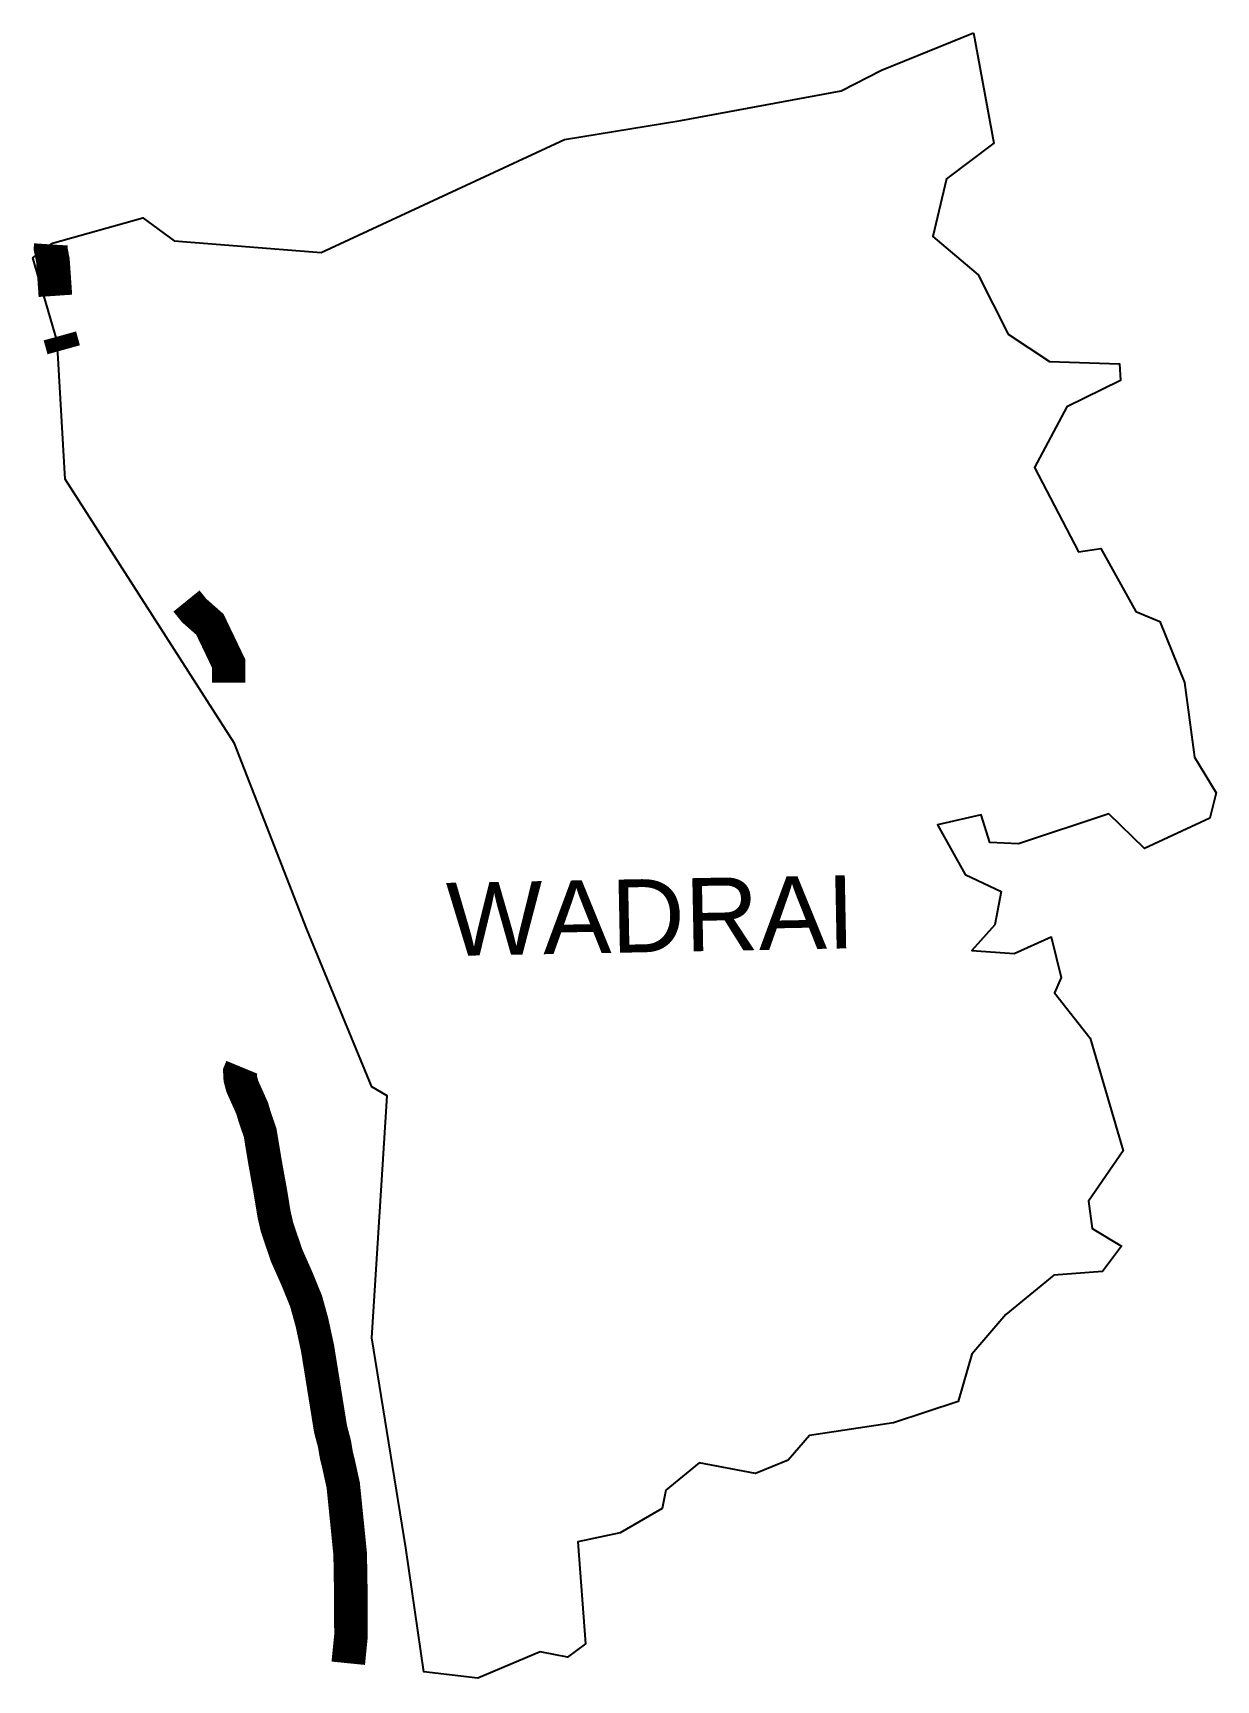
# Model space of a CAD drawing. Header units: metres. Extents: x 259555 to 261314, y 2175185 to 2177634.
import ezdxf

# ---------------------------------------------------------------- set-up
doc = ezdxf.new("R2010")
doc.units = ezdxf.units.M
for name, color, linetype in [('NATURALLY PROTECTED', 3, 'Continuous'), ('village', 3, 'Continuous'), ('VILLAGE NAME', 250, 'Continuous')]:
    doc.layers.add(name, color=color, linetype=linetype)
doc.styles.get("Standard").update_dxf_attribs({"font": 'simplex.shx'})

msp = doc.modelspace()

# ---------------------------------------------------------------- linework, layer by layer
at = {"color": 3, "flags": 128}
msp.add_lwpolyline([(260816.4622074265, 2177578.675600711), (260953.1143031925, 2177633.988399143)], dxfattribs=at)
at = {"layer": 'NATURALLY PROTECTED', "color": 116, "true_color": 0x136734, "const_width": 50, "flags": 128}
for points in [[(259581.213727058, 2177319.571998212), (259580.8338935486, 2177313.658169298), (259584.3960678768, 2177295.594443932), (259588.0308496252, 2177243.13500274)], [(259600.4231995488, 2177162.899516876), (259594.6913495981, 2177183.514025013)], [(259782.9125743032, 2176789.39226468), (259794.5297039914, 2176775.049071185), (259817.7781612906, 2176754.544085673), (259845.6703477307, 2176696.294654407), (259845.6746806882, 2176668.123432539)], [(260023.4492033729, 2175210.007385103), (260023.4667835151, 2175210.182330399), (260027.5674195075, 2175250.988995682), (260027.3949818862, 2175309.597886356), (260026.3502127686, 2175372.439814273), (260016.0242422623, 2175474.624088347), (260008.8786311414, 2175507.081974733), (260005.7961134565, 2175519.58815112), (260002.9510490038, 2175536.378234612), (259997.1290770687, 2175558.394480481), (259987.8864798033, 2175615.849830929), (259977.814094034, 2175678.432381566), (259969.4863712573, 2175716.949907964), (259960.7326261242, 2175748.464247745), (259947.0566689383, 2175782.072441564), (259932.1043190501, 2175815.662433401), (259927.2678757223, 2175829.685957874), (259917.2730057755, 2175859.593304421), (259913.0689481334, 2175878.168388179), (259907.500960539, 2175912.021727877), (259899.3663080741, 2175957.012451042), (259892.5395250602, 2175998.495930979), (259884.0549948024, 2176023.422896935), (259880.5618732944, 2176035.235101032), (259865.9165644263, 2176067.900805319), (259862.9613042413, 2176079.041956184), (259862.4254276463, 2176088.976044838), (259865.3628252781, 2176096.070036149)]]:
    msp.add_lwpolyline(points, dxfattribs=at)
at = {"layer": 'village', "color": 3}
for points in [[(260953.1143031925, 2177633.988399143, 0), (260983.2810202208, 2177469.95687933, 0), (260913.1848646812, 2177417.125020216, 0), (260892.8849341006, 2177331.262629362, 0), (260959.8586637801, 2177274.40149095, 0), (261004.8868699172, 2177186.156220356, 0), (261066.170615806, 2177145.643149334, 0), (261170.4392746792, 2177141.803619756, 0), (261171.6246612411, 2177117.288741725, 0), (261091.8762199534, 2177078.105674981, 0), (261043.6147260783, 2176987.693260941, 0), (261109.0787417825, 2176862.44171134, 0), (261142.3186772432, 2176867.323046855, 0), (261194.625676484, 2176774.003101231, 0), (261230.3315406432, 2176758.75856124, 0), (261266.8389991627, 2176668.259240928, 0), (261281.8909738169, 2176557.139863959, 0), (261313.800872863, 2176504.017164777, 0)], [(261313.800872863, 2176504.017164777, 0), (261304.7022485516, 2176466.349041352, 0), (261207.4008388481, 2176421.318127971, 0), (261154.3056061276, 2176472.903843564, 0), (261020.1510138548, 2176428.281689221, 0), (260977.5006765698, 2176430.210532053, 0), (260964.5302174464, 2176471.590310719, 0), (260899.5192480969, 2176456.770961638, 0), (260940.9917424456, 2176382.887699679, 0), (260994.1170527323, 2176357.390204568, 0), (260984.9662696206, 2176307.959964065, 0), (260950.7197725866, 2176269.600521904, 0), (261013.7544095768, 2176265.511490255, 0), (261068.7327838963, 2176289.826767622, 0), (261083.3320911161, 2176229.440804115, 0), (261073.5422106207, 2176206.719354872, 0), (261126.6381125427, 2176139.493335177, 0), (261175.8400602949, 2175971.702017042, 0), (261124.1438739263, 2175896.799435599, 0), (261129.583903543, 2175856.613856011, 0), (261173.0924782417, 2175830.042526962, 0), (261144.797224994, 2175792.283428639, 0), (261072.7965865866, 2175787.052927077, 0), (261001.4235944764, 2175728.329528935, 0), (260950.8259339094, 2175669.513426455, 0), (260930.3067810045, 2175599.351613634, 0), (260834.2589239355, 2175567.404996154, 0), (260709.3638804403, 2175548.37733129, 0), (260677.4575418855, 2175511.787079266, 0), (260628.9425687037, 2175491.962485364, 0), (260545.3338519389, 2175507.781991353, 0), (260495.8404861415, 2175467.367118989, 0), (260490.470628727, 2175440.174722536, 0), (260427.8180807785, 2175403.914210839, 0), (260364.9840085403, 2175390.675093289, 0), (260376.2219920452, 2175238.985757871, 0), (260349.7005767815, 2175219.265331506, 0), (260308.8296182705, 2175226.775537543, 0), (260216.0484422137, 2175187.721411151, 0), (260135.805728436, 2175197.080169023, 0), (260109.1088563644, 2175381.789944005, 0), (260058.4055960712, 2175693.713457797, 0), (260081.4490122954, 2176053.554971562, 0), (260058.7727329676, 2176067.271766133, 0), (259961.7905038856, 2176301.455573699, 0), (259854.3755621114, 2176577.539182903, 0), (259602.536501473, 2176970.332600248, 0), (259590.8040118684, 2177175.508227609, 0), (259554.6471111307, 2177299.481706996, 0), (259583.8950809705, 2177321.599700239, 0), (259717.9804614242, 2177358.963085694, 0), (259764.6482982307, 2177325.032753271, 0), (259983.1843441846, 2177307.35599907, 0), (260345.0863400965, 2177475.50860864, 0), (260518.0531377978, 2177503.594614158, 0), (260756.536492434, 2177547.879684981, 0), (260816.4622074265, 2177578.675600711, 0)]]:
    msp.add_polyline3d(points, dxfattribs=at)

# ---------------------------------------------------------------- texts
at = {"layer": 'VILLAGE NAME', "insert": (260168.2842140876, 2176370.197022631), "char_height": 108.7483136041808, "attachment_point": 1, "rotation": 1.1028329887230697}
msp.add_mtext_dynamic_manual_height_columns('{\\fArial|b0|i0|c0|p34;WADRAI}', width=726.9294945531301, gutter_width=543.7415680209039, heights=[0], dxfattribs=at)

doc.saveas('drawing.dxf')
